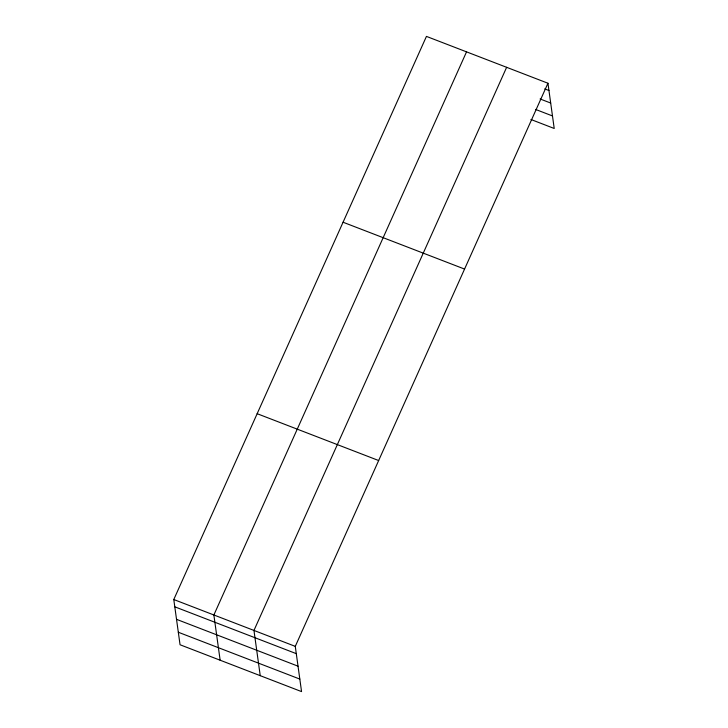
<?xml version="1.0" encoding="UTF-8"?>
<svg xmlns="http://www.w3.org/2000/svg" width="728" height="728" viewBox="0 0 728 728"><rect width="100%" height="100%" fill="white"/><g stroke="black" fill="none" stroke-linecap="round" stroke-linejoin="round"><path stroke-width="1.09" d="M547.947 83.238L295.277 646.364L301.556 691.6L180.053 644.762L173.783 599.526L426.444 36.4L547.947 83.238L554.217 128.474L530.921 119.483M466.539 51.852L213.868 614.987L220.147 660.223M506.633 67.313L253.963 630.439L260.242 675.675M544.717 88.889L548.957 90.518M540.103 98.963L550.696 103.039M535.535 109.409L552.479 115.943M343.07 222.231L464.564 269.069M257.157 413.695L378.651 460.533M173.783 599.526L295.277 646.364M174.793 606.815L296.287 653.653M176.531 619.337L298.025 666.175M178.315 632.241L299.818 679.078"/></g></svg>
